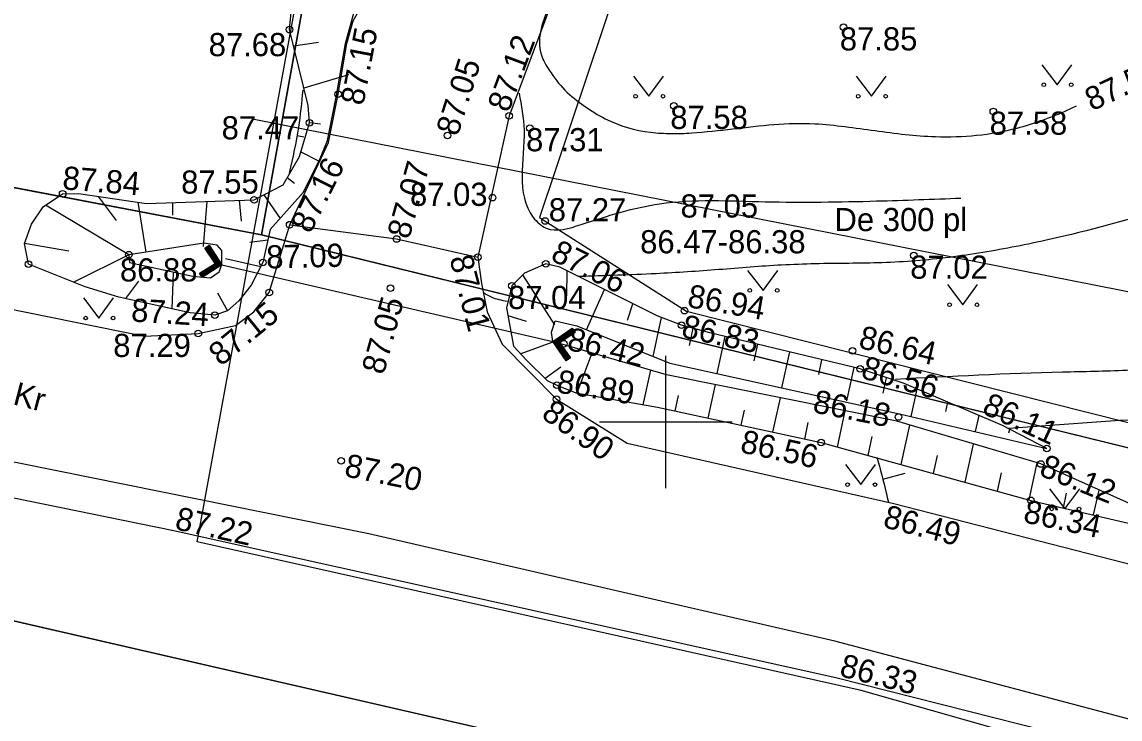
# Model space of a CAD drawing. Extents: x 640151 to 642820, y 6459264 to 6461024.
# Drawn here: x 640980.55 to 641013.72, y 6460591.03 to 6460612.08 of the extents above; entities that cross this region are included whole.
import ezdxf

# ---------------------------------------------------------------- set-up
doc = ezdxf.new("R2010")
doc.units = 0
for name, color, linetype in [('AED', 7, 'Continuous'), ('HALJASTUS', 7, 'Continuous'), ('HORISONTAAL-EH2000', 7, 'Continuous'), ('KORGUS-EH2000', 7, 'Continuous'), ('KPOHULIIN', 7, 'Continuous'), ('MOOTPIIR', 7, 'Continuous'), ('PIIR', 7, 'Continuous'), ('RELJEEF', 7, 'Continuous'), ('SITRASS', 7, 'Continuous'), ('TEE', 7, 'Continuous'), ('TRUUP', 7, 'Continuous'), ('VORK', 7, 'Continuous')]:
    doc.layers.add(name, color=color, linetype=linetype)

msp = doc.modelspace()

# ---------------------------------------------------------------- linework, layer by layer
at = {"layer": 'AED'}
msp.add_lwpolyline([(641000.955, 6460620.399), (640996.188, 6460606.179), (641000.626, 6460603.346), (641032.293, 6460595.364), (641056.141, 6460587.62), (641095.956, 6460572.548)], dxfattribs=at)
at = {"layer": 'HALJASTUS'}
for p, q in [((641011.352, 6460610.79), (641011.816, 6460610.183)), ((641011.816, 6460610.183), (641012.261, 6460610.79)), ((640999.023, 6460610.445), (640999.486, 6460609.838)), ((640999.486, 6460609.838), (640999.932, 6460610.445)), ((641005.748, 6460610.445), (641006.211, 6460609.838)), ((641006.211, 6460609.838), (641006.657, 6460610.445)), ((641002.471, 6460604.579), (641002.935, 6460603.972)), ((641002.935, 6460603.972), (641003.38, 6460604.579)), ((641008.507, 6460604.147), (641008.97, 6460603.541)), ((641008.97, 6460603.541), (641009.416, 6460604.147)), ((640982.414, 6460603.746), (640982.878, 6460603.139)), ((640982.878, 6460603.139), (640983.323, 6460603.746)), ((641005.425, 6460598.712), (641005.888, 6460598.106)), ((641005.888, 6460598.106), (641006.334, 6460598.712)), ((641011.59, 6460597.979), (641012.053, 6460597.372)), ((641012.053, 6460597.372), (641012.499, 6460597.979))]:
    msp.add_line(p, q, dxfattribs=at)
for centre in [(641011.415, 6460610.183), (641012.244, 6460610.183), (640999.085, 6460609.838), (640999.914, 6460609.838), (641005.81, 6460609.838), (641006.639, 6460609.838), (641002.534, 6460603.972), (641003.363, 6460603.972), (641008.569, 6460603.541), (641009.398, 6460603.541), (640982.477, 6460603.139), (640983.305, 6460603.139), (641005.487, 6460598.106), (641006.316, 6460598.106), (641011.652, 6460597.372), (641012.481, 6460597.372)]:
    msp.add_circle(centre, 0.055, dxfattribs=at)
at = {"layer": 'HORISONTAAL-EH2000'}
for p, q in [((640988.868, 6460608.648), (640989.062, 6460608.615)), ((641006.554, 6460598.274), (641007.233, 6460598.457))]:
    msp.add_line(p, q, dxfattribs=at)
for points in [[(640996.588, 6460612.824), (640996.243, 6460611.077), (640996.48, 6460610.624), (640996.954, 6460610.02), (640997.543, 6460609.54), (640998.172, 6460609.159), (640999.541, 6460608.748), (640999.851, 6460608.722), (641000.161, 6460608.709), (641000.781, 6460608.73), (641002.022, 6460608.85), (641003.262, 6460608.983), (641004.499, 6460609.007), (641005.41, 6460608.921), (641006.32, 6460608.799), (641007.231, 6460608.684), (641008.142, 6460608.619), (641010.61, 6460608.877), (641011.347, 6460609.106), (641012.057, 6460609.385), (641012.403, 6460609.547)], [(640988.634, 6460607.519), (640988.914, 6460608.899), (640989.043, 6460610.02)], [(640995.566, 6460609.931), (640995.717, 6460608.81), (640995.997, 6460606.178), (640996.385, 6460605.855), (640997.442, 6460605.963), (640999.813, 6460606.588), (641003.003, 6460606.653), (641006.366, 6460606.674), (641008.909, 6460606.761)], [(641015.153, 6460606.44), (641011.574, 6460605.507), (641009.572, 6460605.119), (641007.549, 6460604.866), (641006.537, 6460604.809), (641005.523, 6460604.79), (641004.509, 6460604.776), (641003.497, 6460604.737), (641002.548, 6460604.675), (641001.6, 6460604.6), (640999.703, 6460604.478), (640997.375, 6460604.392)], [(640995.208, 6460603.637), (640994.734, 6460603.766), (640994.497, 6460603.896)], [(641019.5, 6460603.58), (641017.853, 6460602.839), (641017.346, 6460602.582), (641016.851, 6460602.303), (641016.35, 6460602.032), (641016.092, 6460601.911), (641015.827, 6460601.804), (641015.349, 6460601.704), (641014.87, 6460601.634), (641013.908, 6460601.557), (641011.979, 6460601.502), (641006.935, 6460601.286)], [(641010.364, 6460599.816), (641014.848, 6460600.118), (641017.629, 6460600.571), (641019.957, 6460602.081), (641021.325, 6460602.9)], [(641006.376, 6460598.932), (641006.657, 6460597.854), (641006.721, 6460597.573)]]:
    msp.add_spline(points, degree=3, dxfattribs=at)
at = {"layer": 'KORGUS-EH2000'}
for centre, radius in [((640988.632, 6460611.85), 0.1), ((641005.365, 6460611.922), 0.1), ((640990.101, 6460609.898), 0.1), ((641000.245, 6460609.55), 0.1), ((640995.268, 6460609.249), 0.1), ((641009.891, 6460609.375), 0.1), ((640989.238, 6460609.035), 0.1), ((640995.89, 6460608.876), 0.1), ((640993.403, 6460608.65), 0.1), ((640981.783, 6460606.89), 0.1), ((640987.563, 6460606.712), 0.1), ((640994.765, 6460606.774), 0.1), ((640988.639, 6460605.958), 0.1), ((640996.359, 6460606.07), 0.1), ((640991.869, 6460605.526), 0.1), ((640983.778, 6460605.052), 0.1), ((640994.319, 6460604.974), 0.1), ((641007.492, 6460605.028), 0.1), ((640980.748, 6460604.768), 0.1), ((640987.829, 6460604.815), 0.1), ((640996.372, 6460604.779), 0.1), ((640988.024, 6460603.913), 0.1), ((640991.687, 6460604.04), 0.1), ((640995.346, 6460604.111), 0.1), ((640986.378, 6460603.227), 0.1), ((641000.566, 6460603.361), 0.1), ((641000.472, 6460602.926), 0.1), ((640985.879, 6460602.674), 0.1), ((640996.92, 6460602.363), 0.1), ((641005.635, 6460602.147), 0.1), ((641005.866, 6460601.602), 0.1), ((640996.708, 6460601.109), 0.1), ((640996.7, 6460600.691), 0.1), ((641007.028, 6460600.149), 0.1), ((641004.69, 6460599.378), 0.1), ((641011.506, 6460599.2), 0.1), ((640990.196, 6460598.823), 0.1), ((641011.322, 6460598.73), 0.1), ((641011.022, 6460597.632), 0.1), ((641006.889, 6460597.535), 0.002), ((640985.088, 6460596.718), 0.002), ((641005.135, 6460592.275), 0.002)]:
    msp.add_circle(centre, radius, dxfattribs=at)
at = {"layer": 'KPOHULIIN'}
msp.add_line((641023.155, 6460602.113), (640987.563, 6460609.138), dxfattribs=at)
at = {"layer": 'MOOTPIIR'}
msp.add_lwpolyline([(641009.391, 6460700.787), (641103.081, 6460665.39), (641096.302, 6460572.567), (641096.905, 6460561.136), (641083.929, 6460566.269), (641044.74, 6460580.848), (641005.897, 6460591.89), (640985.85, 6460596.376), (640999.953, 6460673.38)], close=True, dxfattribs=at)
at = {"layer": 'PIIR'}
for points in [[(641009.44, 6460700.65), (641102.96, 6460665.34), (641095.82, 6460571.42), (641055.41, 6460586.92), (641024.73, 6460596.57), (640987.79, 6460605.65), (641000.04, 6460673.47)], [(641000.04, 6460673.47), (640987.79, 6460605.65), (640933.48, 6460616.04), (640959.28, 6460666.72), (640975.41, 6460684.26)]]:
    msp.add_lwpolyline(points, close=True, dxfattribs=at)
for points in [[(640754.18, 6460655.75), (640894.9, 6460623.31), (640933.48, 6460616.04), (640987.79, 6460605.65), (641024.73, 6460596.57), (641055.41, 6460586.92), (641095.82, 6460571.42), (641104.75, 6460567.98), (641224.34, 6460521.11), (641250.95, 6460512.57), (641262.55, 6460509.84), (641288.08, 6460505.4), (641334.09, 6460500.8), (641377.05, 6460499.84), (641491.98, 6460505.14)], [(641492.8, 6460491.64), (641473.99, 6460490.83), (641453.8, 6460490.17), (641434.63, 6460489.45), (641422.4, 6460489.56), (641377.15, 6460487.36), (641359.05, 6460486.24), (641315.02, 6460490.14), (641291.05, 6460492.13), (641270.11, 6460496.25), (641269.86, 6460495.61), (641242.56, 6460501.62), (641149.22, 6460538.26), (641147.96, 6460538.75), (641144.3, 6460540.2), (641043.18, 6460577.4), (641015.96, 6460585.8), (640978.05, 6460594.51), (640914.35, 6460606.25), (640859.05, 6460617.81), (640806.05, 6460630.14)], [(640881.03, 6460415.72), (640879.85, 6460436.79), (640872.91, 6460484.9), (640872.39, 6460494.61), (640872.96, 6460502.49), (640874.59, 6460509.26), (640883.73, 6460529.59), (640887.04, 6460538.11), (640895.54, 6460565.79), (640898.14, 6460572.74), (640903.54, 6460586.85), (640910.05, 6460600.83), (640914.35, 6460606.25), (640978.05, 6460594.51), (641015.96, 6460585.8), (641043.18, 6460577.4), (641144.3, 6460540.2), (641147.96, 6460538.75), (641148.06, 6460480.79), (641145.94, 6460435.89), (641140.22, 6460434.62), (641128.55, 6460430.91), (641112.06, 6460425.45), (641101.67, 6460420.38)]]:
    msp.add_lwpolyline(points, dxfattribs=at)
at = {"layer": 'RELJEEF'}
for p, q in [((640989.51, 6460611.459), (640988.755, 6460611.349)), ((640990.419, 6460610.483), (640989.066, 6460610.085)), ((640989.571, 6460608.999), (640989.238, 6460609.035)), ((640988.977, 6460608.155), (640989.525, 6460607.881)), ((640988.788, 6460607.2), (640988.563, 6460607.369)), ((640983.405, 6460606.083), (640982.87, 6460606.811)), ((640984.057, 6460606.636), (640984.294, 6460605.132)), ((640985.112, 6460606.245), (640985.112, 6460606.627)), ((640986.134, 6460606.662), (640986.031, 6460605.3)), ((640987.118, 6460606.697), (640987.178, 6460606.06)), ((640987.856, 6460606.861), (640988.351, 6460606.145)), ((640983.778, 6460605.052), (640981.261, 6460606.546)), ((640981.973, 6460605.158), (640980.633, 6460605.391)), ((640987.98, 6460605.488), (640987.433, 6460605.422)), ((640983.778, 6460605.052), (640982.116, 6460604.225)), ((640986.701, 6460604.934), (640987.766, 6460604.693)), ((640985.117, 6460604.507), (640985.081, 6460603.421)), ((640996.645, 6460602.932), (640995.676, 6460604.441)), ((640997.011, 6460603.806), (640997.024, 6460604.564)), ((640984.076, 6460604.253), (640983.682, 6460603.728)), ((640997.605, 6460602.782), (640998.145, 6460604.001)), ((640986.463, 6460603.898), (640986.766, 6460603.353)), ((640998.839, 6460603.074), (640999.007, 6460603.568)), ((640995.792, 6460603.034), (640995.234, 6460603.205)), ((640999.617, 6460601.979), (640999.874, 6460603.15)), ((641000.715, 6460602.31), (641000.829, 6460602.829)), ((640996.665, 6460602.444), (640995.618, 6460602.053)), ((641001.552, 6460601.463), (641001.796, 6460602.58)), ((641002.665, 6460601.843), (641002.775, 6460602.345)), ((640997.319, 6460600.876), (640997.773, 6460602.086)), ((641003.505, 6460601.032), (641003.741, 6460602.113)), ((640996.828, 6460601.652), (640996.358, 6460601.309)), ((641004.616, 6460601.436), (641004.713, 6460601.879)), ((641005.465, 6460600.634), (641005.686, 6460601.645)), ((640999.319, 6460600.519), (640999.548, 6460601.565)), ((641006.566, 6460600.867), (641006.669, 6460601.337)), ((640998.369, 6460600.688), (640998.473, 6460601.164)), ((641001.277, 6460600.113), (641001.499, 6460601.127)), ((641007.41, 6460600.166), (641007.591, 6460600.994)), ((641000.28, 6460600.328), (641000.383, 6460600.798)), ((641003.232, 6460599.692), (641003.46, 6460600.731)), ((641002.274, 6460599.898), (641002.374, 6460600.351)), ((641005.181, 6460599.243), (641005.421, 6460600.335)), ((641008.455, 6460600.318), (641008.516, 6460600.598)), ((641004.194, 6460599.485), (641004.303, 6460599.985)), ((641009.357, 6460599.707), (641009.463, 6460600.193)), ((641007.112, 6460598.71), (641007.374, 6460599.903)), ((641010.364, 6460599.668), (641010.389, 6460599.778)), ((641006.108, 6460598.987), (641006.233, 6460599.558)), ((641009.043, 6460598.178), (641009.296, 6460599.332)), ((641008.084, 6460598.442), (641008.204, 6460598.989)), ((641010.974, 6460597.645), (641011.218, 6460598.761)), ((641010.013, 6460597.91), (641010.134, 6460598.461)), ((641012.006, 6460597.403), (641012.104, 6460597.851)), ((641012.921, 6460597.19), (641013.086, 6460597.943))]:
    msp.add_line(p, q, dxfattribs=at)
for points in [[(640984.311, 6460606.599), (640987.563, 6460606.712), (640988.444, 6460607.161), (640988.938, 6460608.022), (640989.238, 6460609.035), (640989.197, 6460609.554), (640988.632, 6460611.85), (640988.701, 6460612.573), (640989.176, 6460613.404), (640989.779, 6460613.824), (640991.201, 6460614.19), (640991.836, 6460614.626), (640992.344, 6460615.118), (640993.309, 6460616.509), (640995.485, 6460621.127)], [(640988.052, 6460605.808), (640989.051, 6460606.933), (640989.536, 6460607.904), (640989.784, 6460608.497), (640990.053, 6460609.856), (640990.323, 6460611.43), (640990.614, 6460612.497), (640990.894, 6460612.799), (640991.39, 6460613.209), (640992.123, 6460613.533), (640992.543, 6460613.727), (640992.974, 6460614.061), (640993.405, 6460614.536), (640994.311, 6460616.045), (640996.376, 6460620.828)], [(640988.052, 6460605.808), (640987.829, 6460604.815), (640987.477, 6460604.13), (640987.1, 6460603.655), (640986.766, 6460603.353), (640986.378, 6460603.227), (640985.634, 6460603.299), (640983.479, 6460603.772), (640982.466, 6460604.086), (640980.748, 6460604.768), (640980.633, 6460605.391), (640980.838, 6460605.977), (640981.194, 6460606.502), (640981.783, 6460606.89), (640982.261, 6460606.901), (640984.311, 6460606.599)], [(641011.506, 6460599.2), (641010.172, 6460599.89), (641007.197, 6460601.163), (641005.866, 6460601.602), (641001.324, 6460602.694), (641000.472, 6460602.926), (640999.739, 6460603.201), (640996.797, 6460604.678), (640996.372, 6460604.779), (640995.73, 6460604.495), (640995.346, 6460604.111), (640995.191, 6460603.449), (640995.395, 6460602.291), (640995.805, 6460601.853), (640996.42, 6460601.249), (640996.708, 6460601.109), (640997.282, 6460600.882), (640999.751, 6460600.442), (641004.69, 6460599.378), (641011.022, 6460597.632), (641016.791, 6460596.289)], [(641016.791, 6460596.289), (641011.322, 6460598.73), (641006.981, 6460600.02), (641000.021, 6460601.426), (640996.591, 6460602.433), (640996.549, 6460602.715), (640996.654, 6460603.057), (640997.314, 6460602.899), (641000.119, 6460601.779), (641007.058, 6460600.249), (641011.506, 6460599.2)]]:
    msp.add_lwpolyline(points, dxfattribs=at)
msp.add_lwpolyline([(640986.594, 6460605.176), (640986.446, 6460605.339), (640986.044, 6460605.402), (640983.778, 6460605.052), (640983.805, 6460604.821), (640985.71, 6460604.399), (640986.248, 6460604.353), (640986.507, 6460604.539), (640986.591, 6460604.747)], close=True, dxfattribs=at)
at = {"layer": 'SITRASS'}
msp.add_lwpolyline([(641111.785, 6460556.601), (641097.48, 6460562.082), (641083.863, 6460567.439), (641070.292, 6460572.506), (641056.277, 6460577.29), (641047.435, 6460580.629), (641033.386, 6460585.618), (641019.122, 6460589.661), (641005.108, 6460593.378), (640991.032, 6460596.621), (640976.307, 6460599.587), (640967.077, 6460601.348)], dxfattribs=at)
at = {"layer": 'TEE'}
for points in [[(640988.639, 6460605.958), (640989.808, 6460608.436), (640990.101, 6460609.898), (640990.361, 6460611.428), (640990.555, 6460612.12), (640990.876, 6460612.683), (640991.341, 6460613.112), (640992.581, 6460613.694), (640993.051, 6460614.043), (640993.465, 6460614.568), (640994.363, 6460616.052), (640996.388, 6460620.658), (640996.376, 6460620.828)], [(641000.069, 6460620.169), (640999.627, 6460618.845), (640996.907, 6460613.621), (640995.268, 6460609.249), (640994.319, 6460604.974)], [(640967.322, 6460606.027), (640984.255, 6460602.593)], [(640984.255, 6460602.593), (640985.879, 6460602.674), (640987.007, 6460602.916), (640987.553, 6460603.321), (640988.024, 6460603.913), (640988.639, 6460605.958), (640991.869, 6460605.526), (640994.319, 6460604.974), (640994.429, 6460604.184), (640994.602, 6460603.321), (640995.056, 6460602.345), (640996.7, 6460600.691), (640998.837, 6460599.357)], [(641111.644, 6460555.47), (641083.613, 6460566.612), (641064.818, 6460573.749), (641044.737, 6460581.045), (641025.019, 6460587.24), (641005.135, 6460592.275), (640985.088, 6460596.718), (640965.308, 6460600.761)], [(640998.837, 6460599.357), (641006.889, 6460597.535), (641026.641, 6460592.459), (641046.656, 6460586.526), (641066.874, 6460579.277), (641085.809, 6460571.918), (641112.24, 6460561.203)]]:
    msp.add_lwpolyline(points, dxfattribs=at)
at = {"layer": 'TRUUP'}
for p, q in [((640986.483, 6460604.769), (640986.181, 6460605.23)), ((640986.022, 6460604.467), (640986.483, 6460604.769)), ((640986.591, 6460604.747), (640996.591, 6460602.433)), ((640997.155, 6460602.722), (640996.699, 6460602.412)), ((640996.699, 6460602.412), (640997.009, 6460601.956))]:
    msp.add_line(p, q, dxfattribs=at)
for points in [[(640986, 6460604.359), (640985.915, 6460604.489), (640986.385, 6460604.79), (640986.073, 6460605.253), (640986.203, 6460605.338), (640986.591, 6460604.747)], [(640986.591, 6460604.747), (640986, 6460604.359), (640985.915, 6460604.489), (640986.385, 6460604.79), (640986.073, 6460605.253), (640986.203, 6460605.338)], [(640986.008, 6460604.398), (640985.954, 6460604.481), (640986.415, 6460604.784), (640986.112, 6460605.245), (640986.195, 6460605.299), (640986.552, 6460604.755)], [(640986.014, 6460604.427), (640985.983, 6460604.475), (640986.454, 6460604.775), (640986.141, 6460605.238), (640986.189, 6460605.27), (640986.522, 6460604.761)], [(640997.176, 6460602.83), (640997.263, 6460602.702), (640996.797, 6460602.394), (640997.117, 6460601.935), (640996.988, 6460601.848), (640996.591, 6460602.433)], [(640996.591, 6460602.433), (640997.176, 6460602.83), (640997.263, 6460602.702), (640996.797, 6460602.394), (640997.117, 6460601.935), (640996.988, 6460601.848)], [(640997.168, 6460602.791), (640997.224, 6460602.709), (640996.768, 6460602.399), (640997.078, 6460601.943), (640996.996, 6460601.887), (640996.63, 6460602.425)], [(640997.163, 6460602.762), (640997.195, 6460602.715), (640996.729, 6460602.407), (640997.048, 6460601.949), (640997.001, 6460601.917), (640996.66, 6460602.42)]]:
    msp.add_lwpolyline(points, close=True, dxfattribs=at)
at = {"layer": 'VORK'}
for p, q in [((641000, 6460598), (641000, 6460602)), ((640998, 6460600), (641002, 6460600))]:
    msp.add_line(p, q, dxfattribs=at)

# ---------------------------------------------------------------- texts
at = {"layer": 'HORISONTAAL-EH2000'}
msp.add_text('87.5', height=0.7, rotation=25.0636, dxfattribs=at).set_placement((641012.868, 6460609.378))
at = {"layer": 'KORGUS-EH2000'}
for s, p in [('87.85', (641005.254, 6460611.221)), ('87.68', (640986.193, 6460611.047)), ('87.47', (640986.584, 6460608.535)), ('87.58', (641000.134, 6460608.849)), ('87.58', (641009.78, 6460608.674)), ('87.31', (640995.779, 6460608.175)), ('87.55', (640985.362, 6460606.895)), ('87.03', (640992.273, 6460606.526)), ('87.27', (640996.464, 6460606.059)), ('86.88', (640983.513, 6460604.243)), ('87.02', (641007.381, 6460604.327)), ('87.04', (640995.235, 6460603.41)), ('87.29', (640983.311, 6460601.962))]:
    msp.add_text(s, height=0.7, dxfattribs=at).set_placement(p)
for s, rotation, p in [('87.15', 79.2544, (640990.863, 6460609.535)), ('87.12', 69.5437, (640995.248, 6460609.319)), ('87.05', 72.4828, (640993.714, 6460608.605)), ('87.16', 63.1839, (640989.262, 6460605.659)), ('87.84', 355.4837, (640981.759, 6460607.029)), ('87.07', 74.3854, (640992.245, 6460605.493)), ('87.09', 1.4344, (640987.939, 6460604.632)), ('87.06', 333.4233, (640996.482, 6460604.907)), ('87.01', 284.4632, (640993.461, 6460604.947)), ('86.94', 350.2127, (641000.622, 6460603.475)), ('87.24', 356.4947, (640983.838, 6460603.035)), ('87.15', 39.2182, (640986.557, 6460601.662)), ('87.05', 74.7144, (640991.478, 6460601.401)), ('86.83', 347.5712, (641000.438, 6460602.571)), ('86.42', 347.0265, (640996.983, 6460602.186)), ('86.64', 346.9296, (641005.791, 6460602.24)), ('86.56', 343.82, (641005.858, 6460601.338)), ('86.89', 350.8725, (640996.674, 6460600.895)), ('86.18', 348.7367, (641004.407, 6460600.297)), ('86.90', 324.493, (640996.205, 6460600.152)), ('86.11', 335.0076, (641009.512, 6460600.279)), ('86.56', 347.6935, (641002.216, 6460599.091)), ('87.20', 348.5956, (640990.261, 6460598.364)), ('86.12', 337.8234, (641011.239, 6460598.401)), ('86.34', 348.0375, (641010.766, 6460596.976)), (' 87.22', 347.5039, (640984.888, 6460596.821)), (' 86.49', 345.5848, (641006.277, 6460596.895)), (' 86.33', 345.7897, (641004.961, 6460592.395))]:
    msp.add_text(s, height=0.7, rotation=rotation, dxfattribs=at).set_placement(p)
at = {"layer": 'TEE'}
msp.add_text('Kr', height=0.6999, rotation=345.5061, dxfattribs=at).set_placement((640980.25, 6460600.539))
at = {"layer": 'TRUUP'}
for s, height, p in [('87.05', 0.7, (641000.444, 6460606.173)), ('De 300 pl', 0.7, (641005.094, 6460605.763)), ('86.47-86.38', 0.70002, (640999.224, 6460605.093))]:
    msp.add_text(s, height=height, dxfattribs=at).set_placement(p)

doc.saveas('drawing.dxf')
